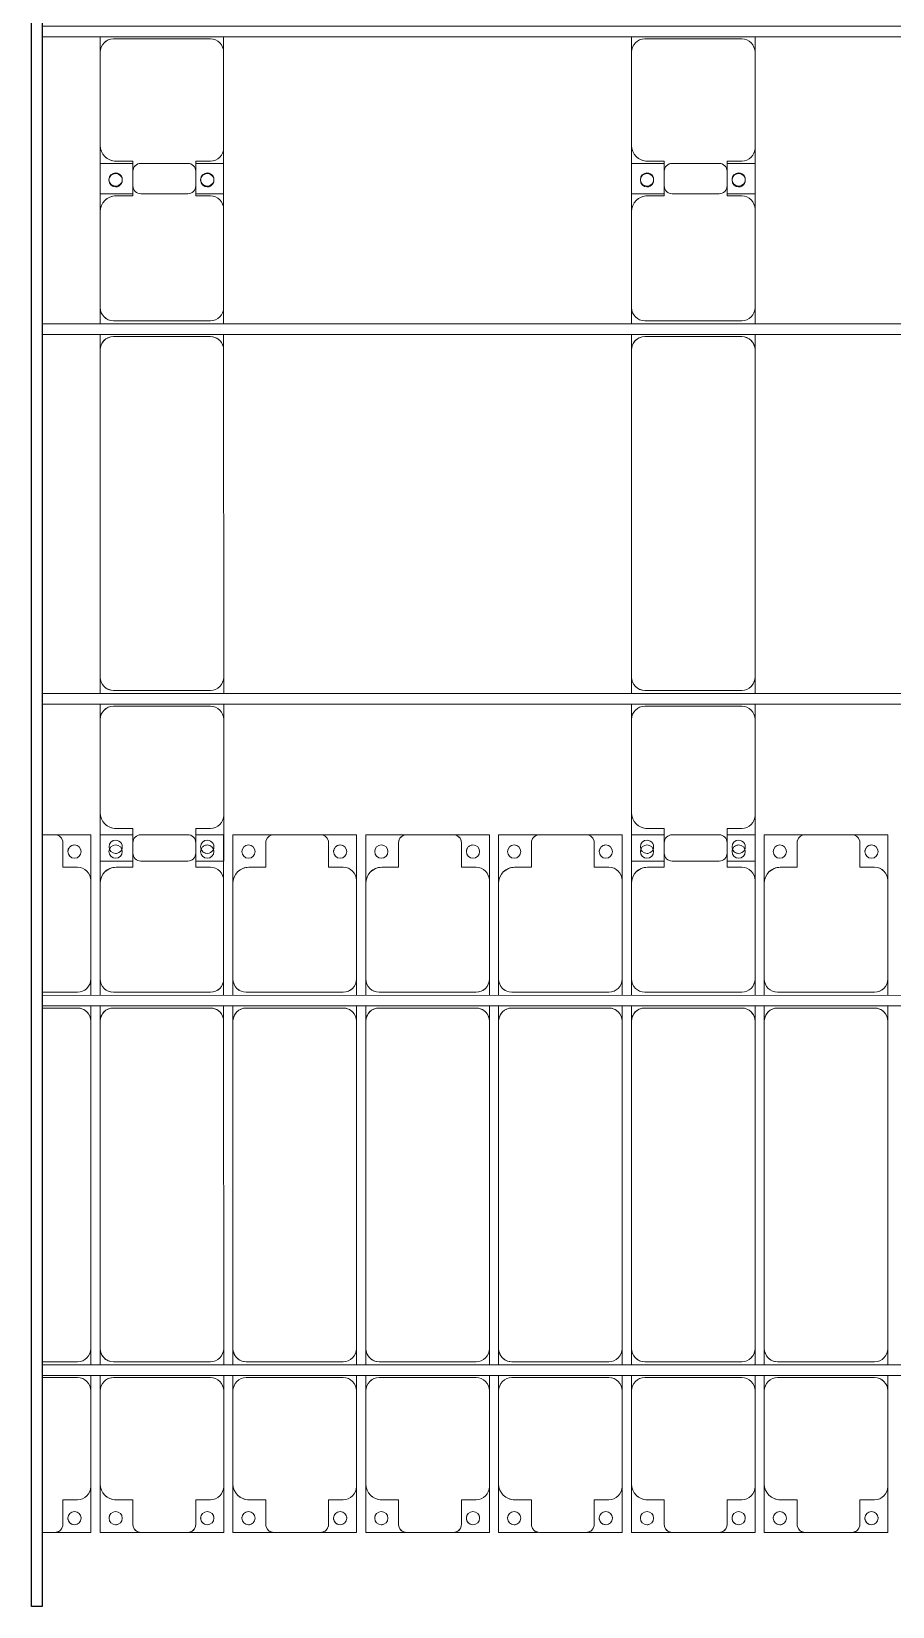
# Model space of a CAD drawing. Header units: millimetres. Extents: x -496478 to -186190, y -204059 to -87354.
# Drawn here: x -367232 to -363991, y -170997 to -165073 of the extents above; entities that cross this region are included whole.
import ezdxf

# ---------------------------------------------------------------- set-up
doc = ezdxf.new("R2010")
doc.units = ezdxf.units.MM
for name, color, linetype, lineweight in [('A-DETL-MBND', 5, 'Continuous', 9), ('A-GENM', 13, 'Continuous', 9), ('S-BEAM', 12, 'Continuous', 9)]:
    doc.layers.add(name, color=color, linetype=linetype, lineweight=lineweight)

# ---------------------------------------------------------------- blocks, each defined once
blk = doc.blocks.new('Dải phao đi lại kèm đỡ invester - DẢI PHAO ĐI LẠI-18893-BỐ TRÍ KHUNG KẾT CẤU BÈ PIN 01')
at = {"layer": 'A-DETL-MBND', "color": 8}
for p, q in [((71588.2, 1312.2), (71540, 1312.2)), ((71588.2, 1312.2), (71723.4, 1312.2)), ((71723.4, 1312.2), (71588.2, 1312.2)), ((71723.4, 1312.2), (71723.4, 1139.7)), ((71758.4, 1312.2), (71881.8, 1312.2)), ((71758.4, 1129.7), (71758.4, 1312.2)), ((72088.2, 1312.2), (71911.8, 1312.2)), ((72118.2, 1312.2), (72223.4, 1312.2)), ((72223.4, 1312.2), (72223.4, 1139.7)), ((72258.4, 1312.2), (72411.8, 1312.2)), ((72258.4, 1129.7), (72258.4, 1312.2)), ((72411.8, 1312.2), (72258.4, 1312.2)), ((72588.2, 1312.2), (72411.8, 1312.2)), ((72588.2, 1312.2), (72723.4, 1312.2)), ((72723.4, 1312.2), (72588.2, 1312.2)), ((72723.4, 1312.2), (72723.4, 1139.7)), ((72758.4, 1312.2), (72911.8, 1312.2)), ((72758.4, 1129.7), (72758.4, 1312.2)), ((72911.8, 1312.2), (72758.4, 1312.2)), ((73088.2, 1312.2), (72911.8, 1312.2)), ((73088.2, 1312.2), (73223.4, 1312.2)), ((73223.4, 1312.2), (73088.2, 1312.2)), ((73223.4, 1312.2), (73223.4, 1139.7)), ((73258.4, 1312.2), (73407.5, 1312.2)), ((73258.4, 1129.7), (73258.4, 1312.2)), ((73407.5, 1312.2), (73258.4, 1312.2)), ((73588.2, 1312.2), (73411.8, 1312.2)), ((73588.2, 1312.2), (73723.4, 1312.2)), ((73723.4, 1312.2), (73588.2, 1312.2)), ((73723.4, 1312.2), (73723.4, 1139.7)), ((73758.4, 1312.2), (73881.8, 1312.2)), ((73758.4, 1129.7), (73758.4, 1312.2)), ((74088.2, 1312.2), (73911.8, 1312.2)), ((74118.2, 1312.2), (74223.4, 1312.2)), ((74223.4, 1312.2), (74223.4, 1139.7)), ((74258.4, 1312.2), (74411.8, 1312.2)), ((74258.4, 1129.7), (74258.4, 1312.2)), ((74411.8, 1312.2), (74258.4, 1312.2)), ((74588.2, 1312.2), (74411.8, 1312.2)), ((74588.2, 1312.2), (74723.4, 1312.2)), ((74723.4, 1312.2), (74588.2, 1312.2)), ((74723.4, 1312.2), (74723.4, 1139.7)), ((71618.2, 1189.7), (71618.2, 1282.2)), ((71881.8, 1282.2), (71881.8, 1189.7)), ((72118.2, 1189.7), (72118.2, 1282.2)), ((72381.8, 1282.2), (72381.8, 1189.7)), ((72618.2, 1189.7), (72618.2, 1282.2)), ((72881.8, 1282.2), (72881.8, 1189.7)), ((73118.2, 1189.7), (73118.2, 1282.2)), ((73381.8, 1282.2), (73381.8, 1189.7)), ((73618.2, 1189.7), (73618.2, 1282.2)), ((73881.8, 1282.2), (73881.8, 1189.7)), ((74118.2, 1189.7), (74118.2, 1282.2)), ((74381.8, 1282.2), (74381.8, 1189.7)), ((74618.2, 1189.7), (74618.2, 1282.2)), ((71673.4, 1189.7), (71618.2, 1189.7)), ((71881.8, 1189.7), (71818.4, 1189.7)), ((72173.4, 1189.7), (72118.2, 1189.7)), ((72381.8, 1189.7), (72318.4, 1189.7)), ((72673.4, 1189.7), (72618.2, 1189.7)), ((72881.8, 1189.7), (72818.4, 1189.7)), ((73173.4, 1189.7), (73118.2, 1189.7)), ((73381.8, 1189.7), (73318.4, 1189.7)), ((73673.4, 1189.7), (73618.2, 1189.7)), ((73881.8, 1189.7), (73818.4, 1189.7)), ((74173.4, 1189.7), (74118.2, 1189.7)), ((74381.8, 1189.7), (74318.4, 1189.7)), ((74673.4, 1189.7), (74618.2, 1189.7)), ((71723.4, 769.7), (71723.4, 1139.7)), ((71758.4, 1129.7), (71758.4, 769.7)), ((72223.4, 769.7), (72223.4, 1139.7)), ((72258.4, 1129.7), (72258.4, 769.7)), ((72723.4, 769.7), (72723.4, 1139.7)), ((72758.4, 1129.7), (72758.4, 769.7)), ((73223.4, 769.7), (73223.4, 1139.7)), ((73258.4, 1129.7), (73258.4, 769.7)), ((73723.4, 769.7), (73723.4, 1139.7)), ((73758.4, 1129.7), (73758.4, 769.7)), ((74223.4, 769.7), (74223.4, 1139.7)), ((74258.4, 1129.7), (74258.4, 769.7)), ((74723.4, 769.7), (74723.4, 1139.7)), ((71540, 719.7), (71673.4, 719.7)), ((71723.4, 769.7), (71723.4, 708)), ((71758.4, 708), (71758.4, 769.7)), ((71808.4, 719.7), (72173.4, 719.7)), ((72223.4, 769.7), (72223.4, 708)), ((72258.4, 708), (72258.4, 769.7)), ((72308.4, 719.7), (72673.4, 719.7)), ((72723.4, 769.7), (72723.4, 708)), ((72758.4, 708), (72758.4, 769.7)), ((72808.4, 719.7), (73173.4, 719.7)), ((73223.4, 769.7), (73223.4, 708)), ((73258.4, 708), (73258.4, 769.7)), ((73308.4, 719.7), (73673.4, 719.7)), ((73723.4, 769.7), (73723.4, 708)), ((73758.4, 708), (73758.4, 769.7)), ((73808.4, 719.7), (74173.4, 719.7)), ((74223.4, 769.7), (74223.4, 708)), ((74258.4, 708), (74258.4, 769.7)), ((74308.4, 719.7), (74673.4, 719.7)), ((74723.4, 769.7), (74723.4, 708)), ((71673.4, 660.3), (71540, 660.3)), ((71723.4, 668), (71723.4, 610.3)), ((71758.4, 610.3), (71758.4, 668)), ((72173.4, 660.3), (71808.4, 660.3)), ((72223.4, 668), (72223.4, 610.3)), ((72258.4, 610.3), (72258.4, 668)), ((72673.4, 660.3), (72308.4, 660.3)), ((72723.4, 668), (72723.4, 610.3)), ((72758.4, 610.3), (72758.4, 668)), ((73173.4, 660.3), (72808.4, 660.3)), ((73223.4, 668), (73223.4, 610.3)), ((73258.4, 610.3), (73258.4, 668)), ((73673.4, 660.3), (73308.4, 660.3)), ((73723.4, 668), (73723.4, 610.3)), ((73758.4, 610.3), (73758.4, 668)), ((74173.4, 660.3), (73808.4, 660.3)), ((74223.4, 668), (74223.4, 610.3)), ((74258.4, 610.3), (74258.4, 668)), ((74673.4, 660.3), (74308.4, 660.3)), ((74723.4, 668), (74723.4, 610.3)), ((71723.4, -620.3), (71723.4, 610.3)), ((71758.4, 610.3), (71758.4, -620.3)), ((72223.4, -620.3), (72223.4, 610.3)), ((72258.4, 610.3), (72258.4, -620.3)), ((72723.4, -620.3), (72723.4, 610.3)), ((72758.4, 610.3), (72758.4, -620.3)), ((73223.4, -620.3), (73223.4, 610.3)), ((73258.4, 610.3), (73258.4, -620.3)), ((73723.4, -620.3), (73723.4, 610.3)), ((73758.4, 610.3), (73758.4, -620.3)), ((74223.4, -620.3), (74223.4, 610.3)), ((74258.4, 610.3), (74258.4, -620.3)), ((74723.4, -620.3), (74723.4, 610.3)), ((71723.4, -620.3), (71723.4, -682)), ((71758.4, -682), (71758.4, -620.3)), ((72223.4, -620.3), (72223.4, -682)), ((72258.4, -682), (72258.4, -620.3)), ((72723.4, -620.3), (72723.4, -682)), ((72758.4, -682), (72758.4, -620.3)), ((73223.4, -620.3), (73223.4, -682)), ((73258.4, -682), (73258.4, -620.3)), ((73723.4, -620.3), (73723.4, -682)), ((73758.4, -682), (73758.4, -620.3)), ((74223.4, -620.3), (74223.4, -682)), ((74258.4, -682), (74258.4, -620.3)), ((74723.4, -620.3), (74723.4, -682)), ((71540, -670.3), (71673.4, -670.3)), ((71808.4, -670.3), (72173.4, -670.3)), ((72308.4, -670.3), (72673.4, -670.3)), ((72808.4, -670.3), (73173.4, -670.3)), ((73308.4, -670.3), (73673.4, -670.3)), ((73808.4, -670.3), (74173.4, -670.3)), ((74308.4, -670.3), (74673.4, -670.3)), ((71673.4, -729.7), (71540, -729.7)), ((71723.4, -722), (71723.4, -779.7)), ((71758.4, -779.7), (71758.4, -722)), ((72173.4, -729.7), (71808.4, -729.7)), ((72223.4, -722), (72223.4, -779.7)), ((72258.4, -779.7), (72258.4, -722)), ((72673.4, -729.7), (72308.4, -729.7)), ((72723.4, -722), (72723.4, -779.7)), ((72758.4, -779.7), (72758.4, -722)), ((73173.4, -729.7), (72808.4, -729.7)), ((73223.4, -722), (73223.4, -779.7)), ((73258.4, -779.7), (73258.4, -722)), ((73673.4, -729.7), (73308.4, -729.7)), ((73723.4, -722), (73723.4, -779.7)), ((73758.4, -779.7), (73758.4, -722)), ((74173.4, -729.7), (73808.4, -729.7)), ((74223.4, -722), (74223.4, -779.7)), ((74258.4, -779.7), (74258.4, -722)), ((74673.4, -729.7), (74308.4, -729.7)), ((74723.4, -722), (74723.4, -779.7)), ((71723.4, -1139.7), (71723.4, -779.7)), ((71758.4, -779.7), (71758.4, -1129.7)), ((72223.4, -1139.7), (72223.4, -779.7)), ((72258.4, -779.7), (72258.4, -1129.7)), ((72723.4, -1139.7), (72723.4, -779.7)), ((72758.4, -779.7), (72758.4, -1129.7)), ((73223.4, -1139.7), (73223.4, -779.7)), ((73258.4, -779.7), (73258.4, -1129.7)), ((73723.4, -1139.7), (73723.4, -779.7)), ((73758.4, -779.7), (73758.4, -1129.7)), ((74223.4, -1139.7), (74223.4, -779.7)), ((74258.4, -779.7), (74258.4, -1129.7)), ((74723.4, -1139.7), (74723.4, -779.7)), ((71723.4, -1139.7), (71723.4, -1312.2)), ((71758.4, -1312.2), (71758.4, -1129.7)), ((72223.4, -1139.7), (72223.4, -1312.2)), ((72258.4, -1312.2), (72258.4, -1129.7)), ((72723.4, -1139.7), (72723.4, -1312.2)), ((72758.4, -1312.2), (72758.4, -1129.7)), ((73223.4, -1139.7), (73223.4, -1312.2)), ((73258.4, -1312.2), (73258.4, -1129.7)), ((73723.4, -1139.7), (73723.4, -1312.2)), ((73758.4, -1312.2), (73758.4, -1129.7)), ((74223.4, -1139.7), (74223.4, -1312.2)), ((74258.4, -1312.2), (74258.4, -1129.7)), ((74723.4, -1139.7), (74723.4, -1312.2)), ((71618.2, -1282.2), (71618.2, -1189.7)), ((71618.2, -1189.7), (71673.4, -1189.7)), ((71818.4, -1189.7), (71881.8, -1189.7)), ((71881.8, -1189.7), (71881.8, -1282.2)), ((72118.2, -1282.2), (72118.2, -1189.7)), ((72118.2, -1189.7), (72173.4, -1189.7)), ((72318.4, -1189.7), (72381.8, -1189.7)), ((72381.8, -1189.7), (72381.8, -1282.2)), ((72618.2, -1282.2), (72618.2, -1189.7)), ((72618.2, -1189.7), (72673.4, -1189.7)), ((72818.4, -1189.7), (72881.8, -1189.7)), ((72881.8, -1189.7), (72881.8, -1282.2)), ((73118.2, -1282.2), (73118.2, -1189.7)), ((73118.2, -1189.7), (73173.4, -1189.7)), ((73318.4, -1189.7), (73381.8, -1189.7)), ((73381.8, -1189.7), (73381.8, -1282.2)), ((73618.2, -1282.2), (73618.2, -1189.7)), ((73618.2, -1189.7), (73673.4, -1189.7)), ((73818.4, -1189.7), (73881.8, -1189.7)), ((73881.8, -1189.7), (73881.8, -1282.2)), ((74118.2, -1282.2), (74118.2, -1189.7)), ((74118.2, -1189.7), (74173.4, -1189.7)), ((74318.4, -1189.7), (74381.8, -1189.7)), ((74381.8, -1189.7), (74381.8, -1282.2)), ((74618.2, -1282.2), (74618.2, -1189.7)), ((74618.2, -1189.7), (74673.4, -1189.7)), ((71540, -1312.2), (71588.2, -1312.2)), ((71723.4, -1312.2), (71588.2, -1312.2)), ((71588.2, -1312.2), (71723.4, -1312.2)), ((71911.8, -1312.2), (71758.4, -1312.2)), ((71758.4, -1312.2), (71911.8, -1312.2)), ((71911.8, -1312.2), (72088.2, -1312.2)), ((72223.4, -1312.2), (72088.2, -1312.2)), ((72088.2, -1312.2), (72223.4, -1312.2)), ((72411.8, -1312.2), (72258.4, -1312.2)), ((72258.4, -1312.2), (72411.8, -1312.2)), ((72411.8, -1312.2), (72588.2, -1312.2)), ((72723.4, -1312.2), (72588.2, -1312.2)), ((72588.2, -1312.2), (72723.4, -1312.2)), ((72911.8, -1312.2), (72758.4, -1312.2)), ((72758.4, -1312.2), (72911.8, -1312.2)), ((72911.8, -1312.2), (73088.2, -1312.2)), ((73223.4, -1312.2), (73088.2, -1312.2)), ((73088.2, -1312.2), (73223.4, -1312.2)), ((73407.5, -1312.2), (73258.4, -1312.2)), ((73258.4, -1312.2), (73407.5, -1312.2)), ((73411.8, -1312.2), (73588.2, -1312.2)), ((73723.4, -1312.2), (73588.2, -1312.2)), ((73588.2, -1312.2), (73723.4, -1312.2)), ((73911.8, -1312.2), (73758.4, -1312.2)), ((73758.4, -1312.2), (73911.8, -1312.2)), ((73911.8, -1312.2), (74088.2, -1312.2)), ((74223.4, -1312.2), (74088.2, -1312.2)), ((74088.2, -1312.2), (74223.4, -1312.2)), ((74411.8, -1312.2), (74258.4, -1312.2)), ((74258.4, -1312.2), (74411.8, -1312.2)), ((74411.8, -1312.2), (74588.2, -1312.2)), ((74723.4, -1312.2), (74588.2, -1312.2)), ((74588.2, -1312.2), (74723.4, -1312.2))]:
    blk.add_line(p, q, dxfattribs=at)
for centre, radius, start, end in [((71588.2, 1282.2), 30, 0, 90), ((71588.2, 1282.2), 30, 75, 90), ((71588.2, 1282.2), 30, 15, 90), ((71588.2, 1282.2), 30, 75, 90), ((71911.8, 1282.2), 30, 90, 180), ((72088.2, 1282.2), 30, 360, 90), ((72411.8, 1282.2), 30, 90, 180), ((72411.8, 1282.2), 30, 90, 165), ((72411.8, 1282.2), 30, 90, 105), ((72411.8, 1282.2), 30, 90, 105), ((72588.2, 1282.2), 30, 0, 90), ((72588.2, 1282.2), 30, 75, 90), ((72588.2, 1282.2), 30, 15, 90), ((72588.2, 1282.2), 30, 75, 90), ((72911.8, 1282.2), 30, 90, 180), ((72911.8, 1282.2), 30, 90, 165), ((72911.8, 1282.2), 30, 90, 105), ((72911.8, 1282.2), 30, 90, 105), ((73088.2, 1282.2), 30, 0, 90), ((73088.2, 1282.2), 30, 75, 90), ((73088.2, 1282.2), 30, 15, 90), ((73088.2, 1282.2), 30, 75, 90), ((73411.8, 1282.2), 30, 90, 180), ((73411.8, 1282.2), 30, 98.17834, 165), ((73411.8, 1282.2), 30, 98.17834, 105), ((73411.8, 1282.2), 30, 98.17834, 105), ((73588.2, 1282.2), 30, 0, 90), ((73588.2, 1282.2), 30, 75, 90), ((73588.2, 1282.2), 30, 15, 90), ((73588.2, 1282.2), 30, 75, 90), ((73911.8, 1282.2), 30, 90, 180), ((74088.2, 1282.2), 30, 0, 90), ((74411.8, 1282.2), 30, 90, 180), ((74411.8, 1282.2), 30, 90, 165), ((74411.8, 1282.2), 30, 90, 105), ((74411.8, 1282.2), 30, 90, 105), ((74588.2, 1282.2), 30, 0, 90), ((74588.2, 1282.2), 30, 75, 90), ((74588.2, 1282.2), 30, 15, 90), ((74588.2, 1282.2), 30, 75, 90), ((71661.8, 1248.6), 25, 90, 270), ((71661.8, 1248.6), 25, 150, 180), ((71661.8, 1248.6), 25, 120, 135), ((71661.8, 1248.6), 25, 90, 105), ((71661.8, 1248.6), 25, 270, 90), ((71816.8, 1248.6), 25, 90, 270), ((71816.8, 1248.6), 25, 270, 90), ((72161.8, 1248.6), 25, 90, 270), ((72161.8, 1248.6), 25, 150, 180), ((72161.8, 1248.6), 25, 120, 135), ((72161.8, 1248.6), 25, 90, 105), ((72161.8, 1248.6), 25, 270, 90), ((72316.8, 1248.6), 25, 90, 270), ((72316.8, 1248.6), 25, 270, 90), ((72661.8, 1248.6), 25, 90, 270), ((72661.8, 1248.6), 25, 150, 180), ((72661.8, 1248.6), 25, 120, 135), ((72661.8, 1248.6), 25, 90, 105), ((72661.8, 1248.6), 25, 270, 90), ((72816.8, 1248.6), 25, 90, 270), ((72816.8, 1248.6), 25, 270, 90), ((73161.8, 1248.6), 25, 90, 270), ((73161.8, 1248.6), 25, 150, 180), ((73161.8, 1248.6), 25, 120, 135), ((73161.8, 1248.6), 25, 90, 105), ((73161.8, 1248.6), 25, 270, 90), ((73316.8, 1248.6), 25, 90, 270), ((73316.8, 1248.6), 25, 270, 90), ((73661.8, 1248.6), 25, 90, 270), ((73661.8, 1248.6), 25, 150, 180), ((73661.8, 1248.6), 25, 120, 135), ((73661.8, 1248.6), 25, 90, 105), ((73661.8, 1248.6), 25, 270, 90), ((73816.8, 1248.6), 25, 90, 270), ((73816.8, 1248.6), 25, 270, 90), ((74161.8, 1248.6), 25, 90, 270), ((74161.8, 1248.6), 25, 150, 180), ((74161.8, 1248.6), 25, 120, 135), ((74161.8, 1248.6), 25, 90, 105), ((74161.8, 1248.6), 25, 270, 90), ((74316.8, 1248.6), 25, 90, 270), ((74316.8, 1248.6), 25, 270, 90), ((74661.8, 1248.6), 25, 90, 270), ((74661.8, 1248.6), 25, 150, 180), ((74661.8, 1248.6), 25, 120, 135), ((74661.8, 1248.6), 25, 90, 105), ((74661.8, 1248.6), 25, 270, 90), ((71673.4, 1139.7), 50, 360, 90), ((71673.4, 1139.7), 50, 45, 90), ((71818.4, 1129.7), 60, 90, 180), ((71818.4, 1129.7), 60, 90, 135), ((72173.4, 1139.7), 50, 360, 90), ((72173.4, 1139.7), 50, 45, 90), ((72318.4, 1129.7), 60, 90, 180), ((72318.4, 1129.7), 60, 90, 135), ((72673.4, 1139.7), 50, 0, 90), ((72673.4, 1139.7), 50, 45, 90), ((72818.4, 1129.7), 60, 90, 180), ((72818.4, 1129.7), 60, 90, 135), ((73173.4, 1139.7), 50, 360, 90), ((73173.4, 1139.7), 50, 45, 90), ((73318.4, 1129.7), 60, 90, 180), ((73318.4, 1129.7), 60, 90, 135), ((73673.4, 1139.7), 50, 0, 90), ((73673.4, 1139.7), 50, 45, 90), ((73818.4, 1129.7), 60, 90, 180), ((73818.4, 1129.7), 60, 90, 135), ((74173.4, 1139.7), 50, 360, 90), ((74173.4, 1139.7), 50, 45, 90), ((74318.4, 1129.7), 60, 90, 180), ((74318.4, 1129.7), 60, 90, 135), ((74673.4, 1139.7), 50, 0, 90), ((74673.4, 1139.7), 50, 45, 90), ((71673.4, 769.7), 50, 270, 0), ((71673.4, 769.7), 50, 270, 315), ((71808.4, 769.7), 50, 180, 270), ((71808.4, 769.7), 50, 225, 262.12513), ((72173.4, 769.7), 50, 270, 360), ((72173.4, 769.7), 50, 270, 315), ((72308.4, 769.7), 50, 180, 270), ((72308.4, 769.7), 50, 225, 270), ((72673.4, 769.7), 50, 270, 360), ((72673.4, 769.7), 50, 270, 315), ((72808.4, 769.7), 50, 180, 270), ((72808.4, 769.7), 50, 225, 270), ((73173.4, 769.7), 50, 270, 360), ((73173.4, 769.7), 50, 270, 315), ((73308.4, 769.7), 50, 180, 270), ((73308.4, 769.7), 50, 225, 270), ((73673.4, 769.7), 50, 270, 360), ((73673.4, 769.7), 50, 270, 315), ((73808.4, 769.7), 50, 180, 270), ((73808.4, 769.7), 50, 225, 270), ((74173.4, 769.7), 50, 270, 360), ((74173.4, 769.7), 50, 270, 315), ((74308.4, 769.7), 50, 180, 270), ((74308.4, 769.7), 50, 225, 270), ((74673.4, 769.7), 50, 270, 360), ((74673.4, 769.7), 50, 270, 315), ((71673.4, 610.3), 50, 0, 90), ((71673.4, 610.3), 50, 15, 90), ((71808.4, 610.3), 50, 90, 180), ((71808.4, 610.3), 50, 105, 180), ((72173.4, 610.3), 50, 360, 90), ((72173.4, 610.3), 50, 15, 90), ((72308.4, 610.3), 50, 90, 180), ((72308.4, 610.3), 50, 105, 180), ((72673.4, 610.3), 50, 0, 90), ((72673.4, 610.3), 50, 15, 90), ((72808.4, 610.3), 50, 90, 180), ((72808.4, 610.3), 50, 105, 180), ((73173.4, 610.3), 50, 360, 90), ((73173.4, 610.3), 50, 15, 90), ((73308.4, 610.3), 50, 90, 180), ((73308.4, 610.3), 50, 105, 180), ((73673.4, 610.3), 50, 0, 90), ((73673.4, 610.3), 50, 15, 90), ((73808.4, 610.3), 50, 90, 180), ((73808.4, 610.3), 50, 105, 180), ((74173.4, 610.3), 50, 360, 90), ((74173.4, 610.3), 50, 45, 90), ((74308.4, 610.3), 50, 90, 180), ((74308.4, 610.3), 50, 105, 180), ((74673.4, 610.3), 50, 360, 90), ((74673.4, 610.3), 50, 15, 90), ((74173.4, 610.3), 50, 15, 41.77386), ((71673.4, -620.3), 50, 270, 360), ((71673.4, -620.3), 50, 270, 360), ((71808.4, -620.3), 50, 180, 270), ((71808.4, -620.3), 50, 195, 255), ((72173.4, -620.3), 50, 270, 0), ((72173.4, -620.3), 50, 270, 0), ((72308.4, -620.3), 50, 180, 270), ((72308.4, -620.3), 50, 195, 270), ((72673.4, -620.3), 50, 270, 0), ((72673.4, -620.3), 50, 270, 0), ((72808.4, -620.3), 50, 180, 270), ((72808.4, -620.3), 50, 195, 270), ((73173.4, -620.3), 50, 270, 0), ((73173.4, -620.3), 50, 270, 0), ((73308.4, -620.3), 50, 180, 270), ((73308.4, -620.3), 50, 195, 270), ((73673.4, -620.3), 50, 270, 0), ((73673.4, -620.3), 50, 270, 0), ((73808.4, -620.3), 50, 180, 270), ((73808.4, -620.3), 50, 195, 270), ((74173.4, -620.3), 50, 270, 0), ((74173.4, -620.3), 50, 318.19373, 0), ((74308.4, -620.3), 50, 180, 270), ((74308.4, -620.3), 50, 195, 270), ((74673.4, -620.3), 50, 270, 360), ((74673.4, -620.3), 50, 270, 360), ((74173.4, -620.3), 50, 270, 315), ((71673.4, -779.7), 50, 0, 90), ((71673.4, -779.7), 50, 45, 90), ((71808.4, -779.7), 50, 90, 180), ((71808.4, -779.7), 50, 97.89714, 135), ((72173.4, -779.7), 50, 0, 90), ((72173.4, -779.7), 50, 45, 90), ((72308.4, -779.7), 50, 90, 180), ((72308.4, -779.7), 50, 90, 135), ((72673.4, -779.7), 50, 0, 90), ((72673.4, -779.7), 50, 45, 90), ((72808.4, -779.7), 50, 90, 180), ((72808.4, -779.7), 50, 90, 135), ((73173.4, -779.7), 50, 360, 90), ((73173.4, -779.7), 50, 45, 90), ((73308.4, -779.7), 50, 90, 180), ((73308.4, -779.7), 50, 90, 135), ((73673.4, -779.7), 50, 0, 90), ((73673.4, -779.7), 50, 45, 90), ((73808.4, -779.7), 50, 90, 180), ((73808.4, -779.7), 50, 90, 135), ((74173.4, -779.7), 50, 360, 90), ((74173.4, -779.7), 50, 45, 90), ((74308.4, -779.7), 50, 90, 180), ((74308.4, -779.7), 50, 90, 135), ((74673.4, -779.7), 50, 0, 90), ((74673.4, -779.7), 50, 45, 90), ((71673.4, -1139.7), 50, 270, 0), ((71673.4, -1139.7), 50, 270, 315), ((71818.4, -1129.7), 60, 180, 270), ((71818.4, -1129.7), 60, 225, 270), ((72173.4, -1139.7), 50, 270, 0), ((72173.4, -1139.7), 50, 270, 315), ((72318.4, -1129.7), 60, 180, 270), ((72318.4, -1129.7), 60, 225, 270), ((72673.4, -1139.7), 50, 270, 0), ((72673.4, -1139.7), 50, 270, 315), ((72818.4, -1129.7), 60, 180, 270), ((72818.4, -1129.7), 60, 225, 270), ((73173.4, -1139.7), 50, 270, 360), ((73173.4, -1139.7), 50, 270, 315), ((73318.4, -1129.7), 60, 180, 270), ((73318.4, -1129.7), 60, 225, 270), ((73673.4, -1139.7), 50, 270, 0), ((73673.4, -1139.7), 50, 270, 315), ((73818.4, -1129.7), 60, 180, 270), ((73818.4, -1129.7), 60, 225, 270), ((74173.4, -1139.7), 50, 270, 0), ((74173.4, -1139.7), 50, 270, 315), ((74318.4, -1129.7), 60, 180, 270), ((74318.4, -1129.7), 60, 225, 270), ((74673.4, -1139.7), 50, 270, 0), ((74673.4, -1139.7), 50, 270, 315), ((71661.8, -1258.6), 25, 90, 270), ((71661.8, -1258.6), 25, 270, 90), ((71816.8, -1258.6), 25, 90, 270), ((71816.8, -1258.6), 25, 270, 90), ((72161.8, -1258.6), 25, 90, 270), ((72161.8, -1258.6), 25, 270, 90), ((72316.8, -1258.6), 25, 90, 270), ((72316.8, -1258.6), 25, 270, 90), ((72661.8, -1258.6), 25, 90, 270), ((72661.8, -1258.6), 25, 270, 90), ((72816.8, -1258.6), 25, 90, 270), ((72816.8, -1258.6), 25, 270, 90), ((73161.8, -1258.6), 25, 90, 270), ((73161.8, -1258.6), 25, 270, 90), ((73316.8, -1258.6), 25, 90, 270), ((73316.8, -1258.6), 25, 270, 90), ((73661.8, -1258.6), 25, 90, 270), ((73661.8, -1258.6), 25, 270, 90), ((73816.8, -1258.6), 25, 90, 270), ((73816.8, -1258.6), 25, 270, 90), ((74161.8, -1258.6), 25, 90, 270), ((74161.8, -1258.6), 25, 270, 90), ((74316.8, -1258.6), 25, 90, 270), ((74316.8, -1258.6), 25, 270, 90), ((74661.8, -1258.6), 25, 90, 270), ((74661.8, -1258.6), 25, 270, 90), ((71588.2, -1282.2), 30, 270, 360), ((71588.2, -1282.2), 30, 270, 345), ((71588.2, -1282.2), 30, 315, 330), ((71588.2, -1282.2), 30, 315, 330), ((71661.8, -1258.6), 25, 165, 270), ((71661.8, -1258.6), 25, 360, 15), ((71816.8, -1258.6), 25, 165, 180), ((71816.8, -1258.6), 25, 270, 285), ((71911.8, -1282.2), 30, 180, 270), ((71911.8, -1282.2), 30, 195, 270), ((72088.2, -1282.2), 30, 270, 360), ((72088.2, -1282.2), 30, 270, 345), ((72088.2, -1282.2), 30, 315, 330), ((72088.2, -1282.2), 30, 315, 330), ((72161.8, -1258.6), 25, 165, 270), ((72161.8, -1258.6), 25, 360, 15), ((72316.8, -1258.6), 25, 165, 180), ((72316.8, -1258.6), 25, 270, 285), ((72411.8, -1282.2), 30, 180, 270), ((72411.8, -1282.2), 30, 195, 270), ((72588.2, -1282.2), 30, 270, 0), ((72588.2, -1282.2), 30, 270, 345), ((72588.2, -1282.2), 30, 315, 330), ((72588.2, -1282.2), 30, 315, 330), ((72661.8, -1258.6), 25, 165, 270), ((72661.8, -1258.6), 25, 0, 15), ((72816.8, -1258.6), 25, 165, 180), ((72816.8, -1258.6), 25, 270, 285), ((72911.8, -1282.2), 30, 180, 270), ((72911.8, -1282.2), 30, 195, 270), ((73088.2, -1282.2), 30, 270, 0), ((73088.2, -1282.2), 30, 270, 345), ((73088.2, -1282.2), 30, 315, 330), ((73088.2, -1282.2), 30, 315, 330), ((73161.8, -1258.6), 25, 165, 270), ((73161.8, -1258.6), 25, 0, 15), ((73316.8, -1258.6), 25, 165, 180), ((73316.8, -1258.6), 25, 270, 285), ((73411.8, -1282.2), 30, 180, 270), ((73411.8, -1282.2), 30, 195, 261.75457), ((73588.2, -1282.2), 30, 270, 0), ((73588.2, -1282.2), 30, 270, 345), ((73588.2, -1282.2), 30, 315, 330), ((73588.2, -1282.2), 30, 315, 330), ((73661.8, -1258.6), 25, 165, 270), ((73661.8, -1258.6), 25, 360, 15), ((73816.8, -1258.6), 25, 165, 180), ((73816.8, -1258.6), 25, 270, 285), ((73911.8, -1282.2), 30, 180, 270), ((73911.8, -1282.2), 30, 195, 270), ((74088.2, -1282.2), 30, 270, 360), ((74088.2, -1282.2), 30, 270, 345), ((74088.2, -1282.2), 30, 315, 330), ((74088.2, -1282.2), 30, 315, 330), ((74161.8, -1258.6), 25, 165, 270), ((74161.8, -1258.6), 25, 0, 15), ((74316.8, -1258.6), 25, 165, 180), ((74316.8, -1258.6), 25, 270, 285), ((74411.8, -1282.2), 30, 180, 270), ((74411.8, -1282.2), 30, 195, 270), ((74588.2, -1282.2), 30, 270, 0), ((74588.2, -1282.2), 30, 270, 345), ((74588.2, -1282.2), 30, 315, 330), ((74588.2, -1282.2), 30, 315, 330), ((74661.8, -1258.6), 25, 165, 270), ((74661.8, -1258.6), 25, 0, 15), ((71588.2, -1282.2), 30, 270, 285), ((71588.2, -1282.2), 30, 270, 285), ((71911.8, -1282.2), 30, 255, 270), ((71911.8, -1282.2), 30, 255, 270), ((72088.2, -1282.2), 30, 270, 285), ((72088.2, -1282.2), 30, 270, 285), ((72411.8, -1282.2), 30, 255, 270), ((72411.8, -1282.2), 30, 255, 270), ((72588.2, -1282.2), 30, 270, 285), ((72588.2, -1282.2), 30, 270, 285), ((72911.8, -1282.2), 30, 255, 270), ((72911.8, -1282.2), 30, 255, 270), ((73088.2, -1282.2), 30, 270, 285), ((73088.2, -1282.2), 30, 270, 285), ((73411.8, -1282.2), 30, 255, 261.75457), ((73411.8, -1282.2), 30, 255, 261.75457), ((73588.2, -1282.2), 30, 270, 285), ((73588.2, -1282.2), 30, 270, 285), ((73911.8, -1282.2), 30, 255, 270), ((73911.8, -1282.2), 30, 255, 270), ((74088.2, -1282.2), 30, 270, 285), ((74088.2, -1282.2), 30, 270, 285), ((74411.8, -1282.2), 30, 255, 270), ((74411.8, -1282.2), 30, 255, 270), ((74588.2, -1282.2), 30, 270, 285), ((74588.2, -1282.2), 30, 270, 285)]:
    blk.add_arc(centre, radius, start, end, dxfattribs=at)
blk = doc.blocks.new('Dai phao do pin - DẢI PHAO ĐỠ PIN-V37-BỐ TRÍ KHUNG KẾT CẤU BÈ PIN 01')
at = {"layer": 'A-DETL-MBND', "color": 8}
for p, q in [((-1312.2, 241.6), (-1129.7, 241.6)), ((-1312.2, 118.2), (-1312.2, 241.6)), ((-779.7, 241.6), (-1129.7, 241.6)), ((-779.7, 241.6), (-722, 241.6)), ((-682, 241.6), (-620.3, 241.6)), ((610.3, 241.6), (-620.3, 241.6)), ((610.3, 241.6), (668, 241.6)), ((708, 241.6), (769.7, 241.6)), ((1129.7, 241.6), (769.7, 241.6)), ((1129.7, 241.6), (1312.2, 241.6)), ((1197.8, 241.6), (1380.3, 241.6)), ((1197.8, 118.2), (1197.8, 241.6)), ((1312.2, 241.6), (1312.2, 118.2)), ((1730.3, 241.6), (1380.3, 241.6)), ((1730.3, 241.6), (1788, 241.6)), ((-1189.7, 181.6), (-1189.7, 118.2)), ((-729.7, -173.4), (-729.7, 191.6)), ((-670.3, 191.6), (-670.3, -173.4)), ((660.3, -173.4), (660.3, 191.6)), ((719.7, 191.6), (719.7, -173.4)), ((1189.7, 118.2), (1189.7, 181.6)), ((1320.3, 181.6), (1320.3, 118.2)), ((1780.3, -173.4), (1780.3, 191.6)), ((-1312.2, 88.2), (-1312.2, -88.2)), ((-1189.7, 118.2), (-1282.2, 118.2)), ((1282.2, 118.2), (1189.7, 118.2)), ((1197.8, 88.2), (1197.8, -88.2)), ((1320.3, 118.2), (1227.8, 118.2)), ((1312.2, -88.2), (1312.2, 88.2)), ((-1312.2, -223.4), (-1312.2, -118.2)), ((-1282.2, -118.2), (-1189.7, -118.2)), ((-1189.7, -118.2), (-1189.7, -173.4)), ((1189.7, -173.4), (1189.7, -118.2)), ((1189.7, -118.2), (1282.2, -118.2)), ((1197.8, -223.4), (1197.8, -118.2)), ((1227.8, -118.2), (1320.3, -118.2)), ((1312.2, -118.2), (1312.2, -223.4)), ((1320.3, -118.2), (1320.3, -173.4)), ((-1139.7, -223.4), (-1312.2, -223.4)), ((-1139.7, -223.4), (-779.7, -223.4)), ((-722, -223.4), (-779.7, -223.4)), ((-620.3, -223.4), (-682, -223.4)), ((-620.3, -223.4), (610.3, -223.4)), ((668, -223.4), (610.3, -223.4)), ((769.7, -223.4), (708, -223.4)), ((769.7, -223.4), (1139.7, -223.4)), ((1312.2, -223.4), (1139.7, -223.4)), ((1370.3, -223.4), (1197.8, -223.4)), ((1370.3, -223.4), (1730.3, -223.4)), ((1788, -223.4), (1730.3, -223.4))]:
    blk.add_line(p, q, dxfattribs=at)
for centre, radius, start, end in [((-1129.7, 181.6), 60, 90, 180), ((-779.7, 191.6), 50, 360, 90), ((-620.3, 191.6), 50, 90, 180), ((-620.3, 191.6), 50, 105, 180), ((610.3, 191.6), 50, 360, 90), ((610.3, 191.6), 50, 15, 90), ((769.7, 191.6), 50, 90, 180), ((1129.7, 181.6), 60, 360, 90), ((1380.3, 181.6), 60, 90, 180), ((1730.3, 191.6), 50, 360, 90), ((-1258.6, 183.2), 25, 0, 180), ((-1258.6, 183.2), 25, 180, 0), ((-1258.6, 183.2), 25, 180, 195), ((-1129.7, 181.6), 60, 135, 180), ((-779.7, 191.6), 50, 360, 45), ((769.7, 191.6), 50, 135, 180), ((1129.7, 181.6), 60, 360, 45), ((1248.6, 183.2), 25, 0, 180), ((1248.6, 183.2), 25, 180, 0), ((1251.4, 183.2), 25, 0, 180), ((1251.4, 183.2), 25, 180, 0), ((1251.4, 183.2), 25, 180, 195), ((1380.3, 181.6), 60, 135, 180), ((1730.3, 191.6), 50, 360, 45), ((-1282.2, 88.2), 30, 90, 180), ((1227.8, 88.2), 30, 90, 180), ((1282.2, 88.2), 30, 360, 90), ((-1282.2, -88.2), 30, 180, 270), ((1227.8, -88.2), 30, 180, 270), ((1282.2, -88.2), 30, 270, 360), ((-1258.6, -161.8), 25, 0, 180), ((-1258.6, -161.8), 25, 105, 180), ((-1258.6, -161.8), 25, 180, 0), ((-1139.7, -173.4), 50, 180, 270), ((-1139.7, -173.4), 50, 180, 225), ((-779.7, -173.4), 50, 270, 360), ((-779.7, -173.4), 50, 315, 360), ((-620.3, -173.4), 50, 180, 270), ((-620.3, -173.4), 50, 180, 270), ((610.3, -173.4), 50, 270, 360), ((610.3, -173.4), 50, 285, 360), ((769.7, -173.4), 50, 180, 270), ((769.7, -173.4), 50, 180, 225), ((1139.7, -173.4), 50, 270, 360), ((1139.7, -173.4), 50, 315, 360), ((1248.6, -161.8), 25, 0, 180), ((1248.6, -161.8), 25, 180, 0), ((1251.4, -161.8), 25, 0, 180), ((1251.4, -161.8), 25, 120, 180), ((1251.4, -161.8), 25, 180, 0), ((1251.4, -161.8), 25, 75, 105), ((1248.6, -161.8), 25, 75, 90), ((1248.6, -161.8), 25, 30, 45), ((1248.6, -161.8), 25, 360, 15), ((1370.3, -173.4), 50, 180, 270), ((1370.3, -173.4), 50, 180, 225), ((1730.3, -173.4), 50, 270, 360), ((1730.3, -173.4), 50, 315, 360)]:
    blk.add_arc(centre, radius, start, end, dxfattribs=at)
blk = doc.blocks.new('Dai phao do pin - DẢI PHAO ĐỠ PIN-V38-BỐ TRÍ KHUNG KẾT CẤU BÈ PIN 01')
at = {"layer": 'A-DETL-MBND', "color": 8}
for p, q in [((-1312.2, 241.6), (-1129.7, 241.6)), ((-1312.2, 118.2), (-1312.2, 241.6)), ((-779.7, 241.6), (-1129.7, 241.6)), ((-779.7, 241.6), (-722, 241.6)), ((-682, 241.6), (-620.3, 241.6)), ((610.3, 241.6), (-620.3, 241.6)), ((610.3, 241.6), (668, 241.6)), ((708, 241.6), (769.7, 241.6)), ((1129.7, 241.6), (769.7, 241.6)), ((1129.7, 241.6), (1312.2, 241.6)), ((1197.8, 241.6), (1380.3, 241.6)), ((1197.8, 118.2), (1197.8, 241.6)), ((1312.2, 241.6), (1312.2, 118.2)), ((1730.3, 241.6), (1380.3, 241.6)), ((1730.3, 241.6), (1788, 241.6)), ((-1189.7, 181.6), (-1189.7, 118.2)), ((-729.7, -173.4), (-729.7, 191.6)), ((-670.3, 191.6), (-670.3, -173.4)), ((660.3, -173.4), (660.3, 191.6)), ((719.7, 191.6), (719.7, -173.4)), ((1189.7, 118.2), (1189.7, 181.6)), ((1320.3, 181.6), (1320.3, 118.2)), ((1780.3, -173.4), (1780.3, 191.6)), ((-1312.2, 88.2), (-1312.2, -88.2)), ((-1189.7, 118.2), (-1282.2, 118.2)), ((1282.2, 118.2), (1189.7, 118.2)), ((1197.8, 88.2), (1197.8, -88.2)), ((1320.3, 118.2), (1227.8, 118.2)), ((1312.2, -88.2), (1312.2, 88.2)), ((-1312.2, -223.4), (-1312.2, -118.2)), ((-1282.2, -118.2), (-1189.7, -118.2)), ((-1189.7, -118.2), (-1189.7, -173.4)), ((1189.7, -173.4), (1189.7, -118.2)), ((1189.7, -118.2), (1282.2, -118.2)), ((1197.8, -223.4), (1197.8, -118.2)), ((1227.8, -118.2), (1320.3, -118.2)), ((1312.2, -118.2), (1312.2, -223.4)), ((1320.3, -118.2), (1320.3, -173.4)), ((-1139.7, -223.4), (-1312.2, -223.4)), ((-1139.7, -223.4), (-779.7, -223.4)), ((-722, -223.4), (-779.7, -223.4)), ((-620.3, -223.4), (-682, -223.4)), ((-620.3, -223.4), (610.3, -223.4)), ((668, -223.4), (610.3, -223.4)), ((769.7, -223.4), (708, -223.4)), ((769.7, -223.4), (1139.7, -223.4)), ((1312.2, -223.4), (1139.7, -223.4)), ((1370.3, -223.4), (1197.8, -223.4)), ((1370.3, -223.4), (1730.3, -223.4)), ((1788, -223.4), (1730.3, -223.4))]:
    blk.add_line(p, q, dxfattribs=at)
for centre, radius, start, end in [((-1129.7, 181.6), 60, 90, 180), ((-779.7, 191.6), 50, 360, 90), ((-620.3, 191.6), 50, 90, 180), ((-620.3, 191.6), 50, 105, 180), ((610.3, 191.6), 50, 360, 90), ((610.3, 191.6), 50, 15, 90), ((769.7, 191.6), 50, 90, 180), ((1129.7, 181.6), 60, 360, 90), ((1380.3, 181.6), 60, 90, 180), ((1730.3, 191.6), 50, 360, 90), ((-1258.6, 183.2), 25, 0, 180), ((-1258.6, 183.2), 25, 180, 0), ((-1258.6, 183.2), 25, 180, 195), ((-1129.7, 181.6), 60, 135, 180), ((-779.7, 191.6), 50, 360, 45), ((769.7, 191.6), 50, 135, 180), ((1129.7, 181.6), 60, 360, 45), ((1248.6, 183.2), 25, 0, 180), ((1248.6, 183.2), 25, 180, 0), ((1251.4, 183.2), 25, 0, 180), ((1251.4, 183.2), 25, 180, 0), ((1251.4, 183.2), 25, 180, 195), ((1380.3, 181.6), 60, 135, 180), ((1730.3, 191.6), 50, 360, 45), ((-1282.2, 88.2), 30, 90, 180), ((1227.8, 88.2), 30, 90, 180), ((1282.2, 88.2), 30, 360, 90), ((-1282.2, -88.2), 30, 180, 270), ((1227.8, -88.2), 30, 180, 270), ((1282.2, -88.2), 30, 270, 360), ((-1258.6, -161.8), 25, 0, 180), ((-1258.6, -161.8), 25, 105, 180), ((-1258.6, -161.8), 25, 180, 0), ((-1139.7, -173.4), 50, 180, 270), ((-1139.7, -173.4), 50, 180, 225), ((-779.7, -173.4), 50, 270, 360), ((-779.7, -173.4), 50, 315, 360), ((-620.3, -173.4), 50, 180, 270), ((-620.3, -173.4), 50, 180, 225), ((610.3, -173.4), 50, 270, 360), ((610.3, -173.4), 50, 315, 360), ((769.7, -173.4), 50, 180, 270), ((769.7, -173.4), 50, 180, 225), ((1139.7, -173.4), 50, 270, 360), ((1139.7, -173.4), 50, 315, 360), ((1248.6, -161.8), 25, 0, 180), ((1248.6, -161.8), 25, 180, 0), ((1251.4, -161.8), 25, 0, 180), ((1251.4, -161.8), 25, 120, 180), ((1251.4, -161.8), 25, 180, 0), ((1251.4, -161.8), 25, 75, 105), ((1248.6, -161.8), 25, 75, 90), ((1248.6, -161.8), 25, 30, 45), ((1248.6, -161.8), 25, 360, 15), ((1370.3, -173.4), 50, 180, 270), ((1370.3, -173.4), 50, 180, 225), ((1730.3, -173.4), 50, 270, 360), ((1730.3, -173.4), 50, 315, 360), ((-620.3, -173.4), 50, 228.25685, 270), ((610.3, -173.4), 50, 285, 311.71074)]:
    blk.add_arc(centre, radius, start, end, dxfattribs=at)
blk = doc.blocks.new('Dầm C52 - Dầm C52-V86-BỐ TRÍ KHUNG KẾT CẤU BÈ PIN 01')
at = {"layer": 'S-BEAM', "color": 1}
for p, q in [((-28610.9, 20), (-22650.9, 20)), ((-22650.9, -20), (-28610.9, -20))]:
    blk.add_line(p, q, dxfattribs=at)
blk = doc.blocks.new('Dầm C52 - Hộp 40x60-24147-BỐ TRÍ KHUNG KẾT CẤU BÈ PIN 01')
at = {"layer": 'S-BEAM', "color": 3, "lineweight": 25}
for p, q in [((-37857.1, -20), (-37857.1, 20)), ((-37857.1, 20), (37857.1, 20)), ((37857.1, -20), (-37857.1, -20))]:
    blk.add_line(p, q, dxfattribs=at)
blk = doc.blocks.new('HOBANMONG_BEPIN 1_rvt-1-BỐ TRÍ KHUNG KẾT CẤU BÈ PIN 01')
at = {"layer": 'A-GENM', "lineweight": 9}
for name, p, rotation in [('Dai phao do pin - DẢI PHAO ĐỠ PIN-V37-BỐ TRÍ KHUNG KẾT CẤU BÈ PIN 01', (-366731.7, -166880.7), 90.00075860989342), ('Dai phao do pin - DẢI PHAO ĐỠ PIN-V38-BỐ TRÍ KHUNG KẾT CẤU BÈ PIN 01', (-364731.7, -166880.7), 90.00075860989342), ('Dải phao đi lại kèm đỡ invester - DẢI PHAO ĐI LẠI-18893-BỐ TRÍ KHUNG KẾT CẤU BÈ PIN 01', (-438731.7, -169407.1), 0.0007586099545854)]:
    blk.add_blockref(name, p, dxfattribs=dict(at, rotation=rotation))
at = {"layer": 'S-BEAM', "lineweight": 9}
for name, p, rotation in [('Dầm C52 - Hộp 40x60-24147-BỐ TRÍ KHUNG KẾT CẤU BÈ PIN 01', (-367212.2, -133140), 90.00075860989166), ('Dầm C52 - Dầm C52-V86-BỐ TRÍ KHUNG KẾT CẤU BÈ PIN 01', (-389842.6, -165073), 180.0007586094741), ('Dầm C52 - Dầm C52-V86-BỐ TRÍ KHUNG KẾT CẤU BÈ PIN 01', (-389842.6, -166193), 180.0007586094741), ('Dầm C52 - Dầm C52-V86-BỐ TRÍ KHUNG KẾT CẤU BÈ PIN 01', (-389842.6, -167583), 180.0007586094741), ('Dầm C52 - Dầm C52-V86-BỐ TRÍ KHUNG KẾT CẤU BÈ PIN 01', (-389842.6, -168718.4), 180.0007586094741), ('Dầm C52 - Dầm C52-V86-BỐ TRÍ KHUNG KẾT CẤU BÈ PIN 01', (-389842.5, -170108.4), 180.0007586094741)]:
    blk.add_blockref(name, p, dxfattribs=dict(at, rotation=rotation))

msp = doc.modelspace()

# ---------------------------------------------------------------- block references
at = {"lineweight": 5}
msp.add_blockref('HOBANMONG_BEPIN 1_rvt-1-BỐ TRÍ KHUNG KẾT CẤU BÈ PIN 01', (0, 0), dxfattribs=at)

doc.saveas('drawing.dxf')
